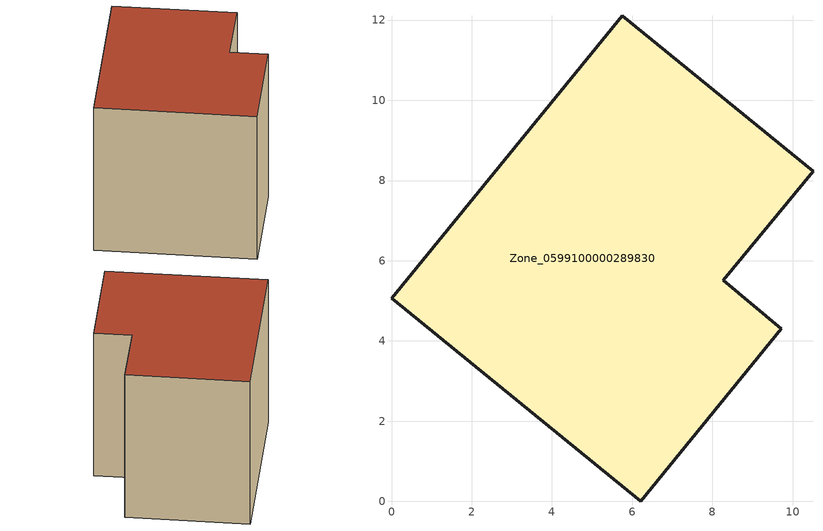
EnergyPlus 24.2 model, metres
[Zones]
Zone_0599100000289830
 floor ground (C_G): 0,5.07 5.75,12.11 10.51,8.23 8.27,5.51 9.72,4.31 6.21,0 z0
 wall outside (C_F): 5.75,12.11 0,5.07 6.21,0 9.72,4.31 8.27,5.51 10.51,8.23 5.75,12.11 z0:8.28
 roof outside (C_R): 0,5.07 6.21,0 9.72,4.31 8.27,5.51 10.51,8.23 5.75,12.11 z8.28
[BUILDING]
Pand.0599100000289830: North Axis=0; Terrain=City; Loads Convergence Tolerance Value=0.04; Temperature Convergence Tolerance Value=0.4; Solar Distribution=FullExterior; Maximum Number of Warmup Days=25; Minimum Number of Warmup Days=1
[Site:Location]
Rotterdam.The.Hague.AP_ZH_NLD Design_Conditions: Latitude=51.96; Longitude=4.45; Time Zone=1; Elevation=-4.5
[SITE:GROUNDTEMPERATURE:BUILDINGSURFACE]
18, 18, 18, 18, 18, 18, 18, 18, 18, 18, 18, 18
[MATERIAL] Thermal Absorptance=0.9; Solar Absorptance=0.7; Visible Absorptance=0.7
Name | Roughness | Thickness | Conductivity | Density | Specific Heat
G.TC.1946-1964 | MediumSmooth | 0.15 | 1 | 540 | 1210
F.TC.1946-1964 | Rough | 0.3 | 0.857143 | 1920 | 840
R.TC.1946-1964 | MediumRough | 0.2 | 0.235294 | 1500 | 1000
[CONSTRUCTION]
C_G: G.TC.1946-1964
C_F: F.TC.1946-1964
C_R: R.TC.1946-1964
[ZONE]
Zone_0599100000289830: Type=1; Multiplier=1; Ceiling Height=Autocalculate; Volume=Autocalculate; Floor Area=autocalculate; Part of Total Floor Area=Yes
[ZONEINFILTRATION:DESIGNFLOWRATE]
Infil_Zone_0599100000289830: Zone or ZoneList or Space or SpaceList=Zone_0599100000289830; Schedule=AlwaysOn; Design Flow Rate Calculation Method=Flow/Area; Flow Rate per Floor Area=0.003; Constant Term Coefficient=1; Temperature Term Coefficient=0; Velocity Term Coefficient=0; Velocity Squared Term Coefficient=0
[HVACTEMPLATE:ZONE:IDEALLOADSAIRSYSTEM]
Zone_0599100000289830: Maximum Heating Supply Air Temperature=50; Minimum Cooling Supply Air Temperature=13; Maximum Heating Supply Air Humidity Ratio=0.0156; Minimum Cooling Supply Air Humidity Ratio=0.0077; Heating Limit=NoLimit; Cooling Limit=NoLimit; Dehumidification Control Type=ConstantSensibleHeatRatio; Cooling Sensible Heat Ratio=0.7; Dehumidification Setpoint=60; Humidification Control Type=None; Humidification Setpoint=30; Outdoor Air Method=None; Outdoor Air Flow Rate per Person=0.00944; Outdoor Air Flow Rate per Zone Floor Area=0; Outdoor Air Flow Rate per Zone=0; Demand Controlled Ventilation Type=None; Outdoor Air Economizer Type=NoEconomizer; Heat Recovery Type=None; Sensible Heat Recovery Effectiveness=0.7; Latent Heat Recovery Effectiveness=0.65
[ZONECONTROL:THERMOSTAT]
ThermostatControl_Zone_0599100000289830: Zone or ZoneList=Zone_0599100000289830; Control Type Schedule=DualSetpointControlType; Control 1=Thermostat_Zone_0599100000289830; Temperature Difference Between Cutout And Setpoint=0
[THERMOSTATSETPOINT:DUALSETPOINT]
Thermostat_Zone_0599100000289830: Heating Setpoint Temperature Schedule=HeatingSetpoint_Zone_0599100000289830; Cooling Setpoint Temperature Schedule=CoolingSetpoint_Zone_0599100000289830
[SCHEDULE:COMPACT]
HeatingSetpoint_Zone_0599100000289830: Through: 12/31, For: AllDays, Until: 24:00, 21
CoolingSetpoint_Zone_0599100000289830: Through: 12/31, For: AllDays, Until: 24:00, 24
DualSetpointControlType: Through: 12/31, For: AllDays, Until: 24:00, 4
AlwaysOn: Through: 12/31, For: AllDays, Until: 24:00, 1
